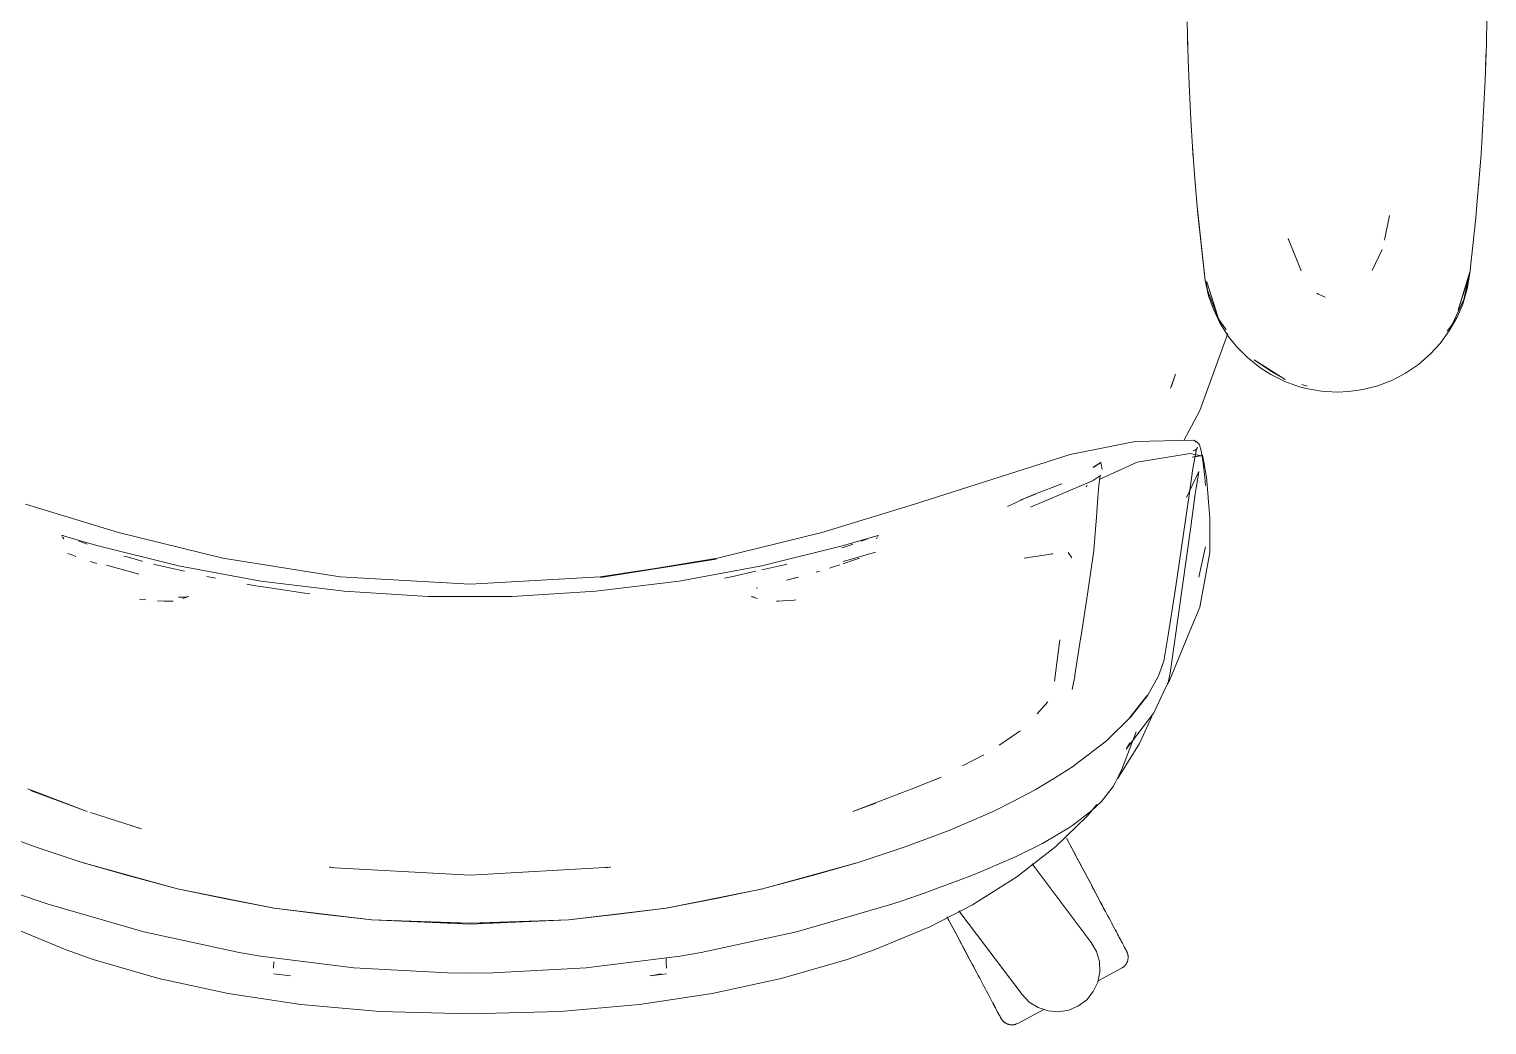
# Model space of a CAD drawing. Header units: millimetres. Extents: x 155927 to 295199, y -4084 to 97293.
# Drawn here: x 167188.3 to 167659.1, y 23028.8 to 23350.3 of the extents above; entities that cross this region are included whole.
import ezdxf

# ---------------------------------------------------------------- set-up
doc = ezdxf.new("R2010")
doc.units = ezdxf.units.MM
doc.header["$MEASUREMENT"] = 0
doc.layers.add('G-IMPT', color=8, linetype='CONTINUOUS', lineweight=9)
doc.layers.add('I-FURN', color=8, linetype='CONTINUOUS', lineweight=9)

msp = doc.modelspace()

# ---------------------------------------------------------------- linework, layer by layer
at = {"layer": 'G-IMPT'}
for p, q in [((167562.35, 23352.67), (167562.64, 23340.37)), ((167659.11, 23354.03), (167658.95, 23345.61)), ((167562.48, 23345.89), (167562.48, 23347.97)), ((167562.56, 23344.24), (167562.48, 23345.89)), ((167658.56, 23333.86), (167658.95, 23345.61)), ((167658.81, 23340.68), (167658.82, 23342.17)), ((167562.94, 23332.49), (167562.64, 23340.37)), ((167658.7, 23338.74), (167658.81, 23340.68)), ((167562.94, 23332.49), (167563.47, 23321.18)), ((167658.56, 23333.86), (167658.3, 23327.83)), ((167657.49, 23313.69), (167658.3, 23327.83)), ((167564.03, 23312.31), (167563.47, 23321.18)), ((167657.17, 23308.6), (167657.49, 23313.69)), ((167564.03, 23312.31), (167564.76, 23302.02)), ((167564.17, 23310.27), (167564.08, 23312.17)), ((167564.17, 23310.27), (167564.3, 23308.85)), ((167657.17, 23308.6), (167655.92, 23293.55)), ((167565.75, 23290.62), (167564.76, 23302.02)), ((167656.52, 23300.42), (167656.35, 23298.75)), ((167568.1, 23269.19), (167565.65, 23292.14)), ((167565.65, 23292.14), (167567.77, 23272.01)), ((167568.1, 23269.19), (167565.75, 23290.62)), ((167627.7, 23290.21), (167626.13, 23282.77)), ((167655.58, 23289.42), (167653.67, 23271.49)), ((167655.92, 23293.55), (167655.58, 23289.42)), ((167595, 23282.71), (167595.1, 23282.23)), ((167595, 23282.71), (167599.14, 23272.28)), ((167625.98, 23282.23), (167626.13, 23282.77)), ((167622.1, 23272.38), (167625.36, 23279.16)), ((167568.1, 23269.19), (167567.77, 23272.01)), ((167653.67, 23272.01), (167649.84, 23259.54)), ((167651.63, 23263.04), (167653.54, 23271.44)), ((167653.67, 23272.01), (167652.75, 23268.69)), ((167653.67, 23271.49), (167652.77, 23266.45)), ((167568.1, 23269.19), (167569.26, 23264.23)), ((167568.32, 23269.11), (167568.89, 23266.06)), ((167572.5, 23256.84), (167568.69, 23268.69)), ((167571.6, 23259.54), (167568.69, 23268.69)), ((167568.89, 23266.06), (167572.5, 23256.84)), ((167649.84, 23259.54), (167652.75, 23268.69)), ((167651.31, 23261.58), (167652.77, 23266.45)), ((167570.71, 23260.09), (167569.26, 23264.23)), ((167604.67, 23264.76), (167604.22, 23265.05)), ((167606.89, 23263.74), (167604.67, 23264.76)), ((167651.63, 23263.04), (167647.89, 23254.97)), ((167649.5, 23257.35), (167651.31, 23261.58)), ((167572.9, 23255.51), (167570.71, 23260.09)), ((167572.5, 23256.84), (167571.6, 23259.54)), ((167572.5, 23256.84), (167574.92, 23253.26)), ((167649.5, 23257.35), (167646.98, 23252.91)), ((167575.51, 23252.08), (167568.56, 23233.14)), ((167572.9, 23255.51), (167575.62, 23251.19)), ((167643.99, 23248.82), (167646.98, 23252.91)), ((167646.29, 23252.86), (167647.89, 23254.97)), ((167578.25, 23247.88), (167575.62, 23251.19)), ((167581.8, 23244.27), (167578.25, 23247.88)), ((167643.99, 23248.82), (167640.82, 23245.38)), ((167581.8, 23244.27), (167585.77, 23241.09)), ((167593.93, 23237.23), (167583.98, 23243.55)), ((167590.25, 23239.39), (167583.98, 23243.55)), ((167632.82, 23239.23), (167636.99, 23242.06)), ((167636.99, 23242.06), (167640.82, 23245.38)), ((167556.97, 23234.45), (167558.6, 23238.91)), ((167558.6, 23238.91), (167557.22, 23235.03)), ((167589.32, 23238.82), (167585.77, 23241.09)), ((167593.83, 23236.58), (167589.32, 23238.82)), ((167593.93, 23237.23), (167590.25, 23239.39)), ((167632.82, 23239.23), (167628.66, 23237.04)), ((167556.97, 23234.45), (167557.22, 23235.03)), ((167568.56, 23233.14), (167566.37, 23227.17)), ((167593.83, 23236.58), (167598.6, 23234.87)), ((167600.73, 23234.3), (167598.6, 23234.87)), ((167599.38, 23235.56), (167601.07, 23235.05)), ((167605.68, 23233.42), (167600.73, 23234.3)), ((167610.72, 23233.13), (167605.68, 23233.42)), ((167610.72, 23233.13), (167614.57, 23233.3)), ((167619.08, 23233.95), (167614.57, 23233.3)), ((167619.08, 23233.95), (167623.95, 23235.21)), ((167628.66, 23237.04), (167623.95, 23235.21)), ((167561.3, 23217.51), (167565.45, 23225.41)), ((167565.45, 23225.41), (167566.37, 23227.17)), ((167545.51, 23217.19), (167524.55, 23212.99)), ((167545.51, 23217.19), (167564.49, 23217.57)), ((167565.31, 23214.73), (167564.2, 23208.46)), ((167564.26, 23214.3), (167564.76, 23214.38)), ((167564.49, 23217.57), (167565.53, 23216.97)), ((167565.3, 23214.7), (167564.76, 23214.38)), ((167564.91, 23217.1), (167565.53, 23216.97)), ((167564.91, 23217.1), (167565.45, 23216.99)), ((167565.14, 23214.11), (167565.7, 23215.2)), ((167565.14, 23214.11), (167565.31, 23214.73)), ((167565.3, 23214.7), (167565.7, 23215.2)), ((167565.53, 23216.97), (167565.45, 23216.99)), ((167566.02, 23216.59), (167565.53, 23216.97)), ((167566.35, 23216.06), (167566.02, 23216.59)), ((167566.35, 23216.06), (167566.9, 23214.19)), ((167567.43, 23210.91), (167566.9, 23214.19)), ((167474.31, 23197), (167524.55, 23212.99)), ((167534.38, 23210.42), (167531.92, 23208.83)), ((167531.92, 23208.83), (167534.4, 23210.36)), ((167534.4, 23210.36), (167531.93, 23208.87)), ((167546.21, 23210.56), (167533.86, 23204.95)), ((167534.38, 23210.42), (167534.4, 23210.36)), ((167534.68, 23209.48), (167534.4, 23210.36)), ((167534.85, 23208.13), (167534.68, 23209.48)), ((167546.21, 23210.56), (167563.25, 23213.27)), ((167566.84, 23212.59), (167563.25, 23213.27)), ((167563.97, 23212.1), (167567.25, 23212.82)), ((167563.97, 23212.1), (167566.84, 23212.59)), ((167567.69, 23210.5), (167567.25, 23212.82)), ((167567.43, 23210.91), (167567.51, 23210.3)), ((167567.51, 23210.3), (167568.02, 23205.61)), ((167568.5, 23206.25), (167567.69, 23210.5)), ((167531.71, 23204.45), (167511.73, 23196.02)), ((167534.38, 23206.21), (167531.71, 23204.45)), ((167533.79, 23203.1), (167534.09, 23205.48)), ((167534.09, 23205.49), (167534.38, 23206.21)), ((167534.09, 23205.49), (167534.09, 23205.48)), ((167566.11, 23207.49), (167562.12, 23199.09)), ((167564.2, 23208.46), (167563.09, 23200.61)), ((167565.13, 23201.6), (167565.96, 23206.62)), ((167566.11, 23207.49), (167565.96, 23206.62)), ((167568.02, 23205.61), (167568.24, 23203.02)), ((167568.54, 23205.78), (167568.5, 23206.25)), ((167568.54, 23205.78), (167569.35, 23196.46)), ((167513.57, 23200.32), (167508.45, 23198.29)), ((167508.47, 23198.3), (167513.57, 23200.32)), ((167513.37, 23200.31), (167508.47, 23198.3)), ((167513.37, 23200.31), (167521.84, 23203.57)), ((167529.99, 23203), (167529.72, 23202.56)), ((167533.49, 23199.14), (167533.78, 23203.02)), ((167533.79, 23203.1), (167533.78, 23203.02)), ((167563.09, 23200.61), (167558.53, 23169.73)), ((167563.48, 23189.64), (167564.92, 23200.31)), ((167565.13, 23201.6), (167564.92, 23200.31)), ((167187.19, 23197), (167217.17, 23187.82)), ((167444.34, 23187.82), (167474.31, 23197)), ((167510.99, 23199.29), (167504.28, 23196.25)), ((167532.93, 23191.28), (167533.49, 23199.14)), ((167569.35, 23196.46), (167569.69, 23192.5)), ((167532.24, 23182.05), (167532.85, 23190.3)), ((167532.85, 23190.3), (167532.93, 23191.28)), ((167569.69, 23188.33), (167569.69, 23192.5)), ((167198.76, 23186.77), (167198.99, 23186.86)), ((167198.99, 23186.86), (167199.22, 23186.81)), ((167199.53, 23185.77), (167199.15, 23186.38)), ((167199.22, 23186.81), (167199.52, 23186.73)), ((167199.53, 23185.77), (167199.38, 23185.98)), ((167199.52, 23186.73), (167199.79, 23186.67)), ((167210.21, 23183.59), (167199.79, 23186.67)), ((167250.85, 23179.51), (167217.17, 23187.82)), ((167444.34, 23187.82), (167410.65, 23179.51)), ((167451.29, 23183.59), (167462.51, 23186.86)), ((167451.29, 23183.59), (167462.11, 23186.71)), ((167451.29, 23183.59), (167461.82, 23186.65)), ((167458.04, 23185.32), (167459.11, 23185.72)), ((167461.82, 23186.65), (167462.11, 23186.71)), ((167461.97, 23185.77), (167462.36, 23186.38)), ((167461.97, 23185.77), (167462.12, 23185.98)), ((167462.51, 23186.86), (167462.75, 23186.73)), ((167563.48, 23189.64), (167556.8, 23142.43)), ((167569.66, 23181.36), (167569.69, 23188.33)), ((167202.46, 23180.47), (167200.8, 23181.08)), ((167205.02, 23184.75), (167204.36, 23184.99)), ((167205.02, 23184.75), (167207.11, 23184.01)), ((167236.53, 23177.05), (167210.21, 23183.59)), ((167424.97, 23177.05), (167451.29, 23183.59)), ((167451.28, 23182.96), (167450.83, 23182.81)), ((167451.28, 23182.96), (167453.51, 23183.7)), ((167451.28, 23178.4), (167461.71, 23181.43)), ((167454.31, 23183.99), (167453.51, 23183.7)), ((167457.06, 23184.97), (167458.04, 23185.32)), ((167518.9, 23180.96), (167509.73, 23179.56)), ((167518.9, 23180.96), (167518.55, 23180.92)), ((167523.85, 23181.32), (167525.12, 23179.68)), ((167530.19, 23167.9), (167532.23, 23181.97)), ((167532.24, 23182.05), (167532.23, 23181.97)), ((167568.25, 23183.23), (167566.21, 23173.92)), ((167569.66, 23181.36), (167566.42, 23163.67)), ((167202.46, 23180.47), (167203.47, 23180.09)), ((167210.22, 23177.75), (167208.01, 23178.48)), ((167213.31, 23177.31), (167223.78, 23174.38)), ((167219.64, 23180.01), (167218.95, 23180.22)), ((167223.64, 23178.9), (167219.64, 23180.01)), ((167223.64, 23178.9), (167224.78, 23178.58)), ((167224.78, 23178.58), (167224.96, 23178.53)), ((167229.8, 23177.28), (167228.5, 23177.61)), ((167229.8, 23177.28), (167236.55, 23175.72)), ((167236.53, 23177.05), (167263.2, 23172.11)), ((167250.85, 23179.51), (167288.76, 23173.51)), ((167372.74, 23173.51), (167410.27, 23179.25)), ((167410.65, 23179.51), (167372.91, 23173.25)), ((167372.91, 23173.25), (167410.27, 23179.25)), ((167424.97, 23177.05), (167398.3, 23172.11)), ((167424.95, 23175.73), (167431.71, 23177.28)), ((167431.71, 23177.28), (167432.99, 23177.62)), ((167449.36, 23177.11), (167446.87, 23176.32)), ((167450.15, 23177.36), (167449.36, 23177.11)), ((167453.58, 23178.51), (167451.28, 23177.74)), ((167453.58, 23178.51), (167454.3, 23178.76)), ((167456.46, 23179.52), (167454.3, 23178.76)), ((167238.52, 23175.27), (167236.55, 23175.72)), ((167248.57, 23173.07), (167245.76, 23173.61)), ((167263.2, 23172.11), (167290.12, 23168.82)), ((167288.76, 23173.51), (167330.75, 23171.15)), ((167372.74, 23173.51), (167330.75, 23171.15)), ((167398.3, 23172.11), (167371.38, 23168.82)), ((167412.93, 23173.09), (167415.56, 23173.57)), ((167415.56, 23173.57), (167422.98, 23175.27)), ((167436.79, 23173.42), (167432.93, 23172.43)), ((167436.79, 23173.42), (167435.26, 23173.03)), ((167443.58, 23175.33), (167442.46, 23175)), ((167566.21, 23173.92), (167566.05, 23173.35)), ((167238.89, 23166.94), (167236.59, 23166.91)), ((167236.73, 23166.9), (167236.59, 23166.91)), ((167239.94, 23167.16), (167237.99, 23166.47)), ((167238.89, 23166.94), (167239.94, 23167.16)), ((167258.67, 23171.14), (167261.58, 23170.59)), ((167263.2, 23170.34), (167261.58, 23170.59)), ((167268.83, 23169.49), (167263.2, 23170.34)), ((167268.83, 23169.49), (167277.35, 23168.2)), ((167277.35, 23168.2), (167279.01, 23168.01)), ((167317.19, 23167.16), (167290.12, 23168.82)), ((167317.19, 23167.16), (167344.31, 23167.16)), ((167344.31, 23167.16), (167371.38, 23168.82)), ((167421.56, 23167.16), (167423.51, 23166.47)), ((167421.56, 23167.16), (167422.61, 23166.94)), ((167423.16, 23169.83), (167423.57, 23169.96)), ((167530.19, 23167.9), (167528.08, 23154.55)), ((167558.53, 23169.73), (167556.14, 23153.97)), ((167226.03, 23166.02), (167223.94, 23166.23)), ((167234.88, 23165.62), (167229.83, 23165.71)), ((167229.83, 23165.71), (167232.1, 23165.63)), ((167234.88, 23165.62), (167232.1, 23165.63)), ((167429.66, 23165.62), (167430.35, 23165.63)), ((167431.73, 23165.73), (167430.35, 23165.63)), ((167431.73, 23165.73), (167435.43, 23166)), ((167435.43, 23166), (167435.92, 23166.04)), ((167566.42, 23163.67), (167564.83, 23159.81)), ((167563.44, 23156.44), (167564.83, 23159.81)), ((167521.22, 23153.13), (167519.45, 23139.77)), ((167527.91, 23153.43), (167526.1, 23141.7)), ((167527.91, 23153.43), (167528, 23154.04)), ((167528.08, 23154.55), (167528, 23154.04)), ((167554.84, 23146.3), (167556.14, 23153.97)), ((167556.64, 23139.99), (167563.44, 23156.44)), ((167554.84, 23146.3), (167553.09, 23141.5)), ((167519.45, 23139.77), (167519.59, 23140.24)), ((167525.15, 23137.09), (167525.61, 23139.25)), ((167525.61, 23139.25), (167526.03, 23141.24)), ((167526.1, 23141.7), (167526.03, 23141.24)), ((167549.58, 23135.25), (167552.87, 23141.08)), ((167552.87, 23141.08), (167553.09, 23141.5)), ((167554.59, 23136.07), (167556.16, 23139.43)), ((167555.87, 23138.82), (167556.64, 23139.99)), ((167556.8, 23142.43), (167556.16, 23139.43)), ((167543.86, 23128.07), (167549.26, 23135.02)), ((167549.58, 23135.25), (167544.17, 23128.28)), ((167549.26, 23135.02), (167546.67, 23131.65)), ((167554.59, 23136.07), (167551.55, 23129.55)), ((167513.94, 23129.27), (167517.28, 23133.18)), ((167542.61, 23117.84), (167551.55, 23129.55)), ((167543.86, 23128.07), (167546.67, 23131.65)), ((167536.27, 23120.55), (167544.17, 23128.28)), ((167550.88, 23128.36), (167546.9, 23119.73)), ((167502.18, 23119.51), (167501.6, 23119.11)), ((167507.31, 23123), (167502.18, 23119.51)), ((167507.31, 23123), (167508.41, 23123.75)), ((167536.27, 23120.55), (167525.83, 23112.53)), ((167546.9, 23119.73), (167539.78, 23108.28)), ((167545.84, 23123.5), (167541.33, 23111.59)), ((167542.61, 23117.84), (167543.77, 23119.88)), ((167496.7, 23115.98), (167489.73, 23112.43)), ((167519.48, 23108.47), (167525.57, 23112.36)), ((167525.57, 23112.36), (167525.83, 23112.53)), ((167540.26, 23109.36), (167541.33, 23111.59)), ((167473.54, 23105.08), (167482.87, 23108.8)), ((167482.87, 23108.8), (167480.62, 23107.8)), ((167519.48, 23108.47), (167513.25, 23104.71)), ((167538.47, 23105.79), (167534.61, 23100.93)), ((167538.47, 23105.79), (167539.08, 23106.93)), ((167539.08, 23106.93), (167540.26, 23109.36)), ((167189.69, 23104.42), (167187.96, 23105.08)), ((167207.13, 23097.7), (167188.73, 23104.52)), ((167207.13, 23097.7), (167189.69, 23104.42)), ((167454.37, 23097.7), (167471.82, 23104.42)), ((167471.82, 23104.42), (167473.54, 23105.08)), ((167506.46, 23101.14), (167499.73, 23097.75)), ((167506.46, 23101.14), (167513.25, 23104.71)), ((167534.61, 23100.93), (167531.58, 23098.03)), ((167224.61, 23092.17), (167208.12, 23097.42)), ((167454.37, 23097.7), (167461.8, 23100.43)), ((167485.5, 23091.57), (167499.73, 23097.75)), ((167530.16, 23096.36), (167519.87, 23086.4)), ((167531.58, 23098.03), (167525.45, 23093.32)), ((167530.16, 23096.36), (167533.16, 23100.04)), ((167176, 23091.57), (167190.88, 23086.11)), ((167224.61, 23092.17), (167221.17, 23093.25)), ((167470.62, 23086.11), (167485.5, 23091.57)), ((167516.17, 23087.72), (167524.16, 23092.45)), ((167525.45, 23093.32), (167524.16, 23092.45)), ((167515.57, 23087.42), (167507.56, 23083.41)), ((167515.57, 23087.42), (167516.17, 23087.72)), ((167205.79, 23081.11), (167190.88, 23086.11)), ((167470.62, 23086.11), (167455.71, 23081.11)), ((167507.11, 23083.19), (167496.15, 23078.42)), ((167507.11, 23083.19), (167507.56, 23083.41)), ((167507.27, 23076.6), (167519.87, 23086.4)), ((167236.29, 23072.72), (167205.79, 23081.11)), ((167219.05, 23077.38), (167205.88, 23081.15)), ((167236.29, 23072.72), (167205.88, 23081.15)), ((167219.05, 23077.38), (167236.29, 23072.72)), ((167287.02, 23079.49), (167285.25, 23079.75)), ((167285.47, 23079.77), (167285.72, 23079.72)), ((167287.02, 23079.49), (167285.72, 23079.72)), ((167330.75, 23077.16), (167287.02, 23079.49)), ((167330.75, 23077.22), (167287.02, 23079.49)), ((167330.75, 23077.22), (167376.09, 23079.72)), ((167376.09, 23079.72), (167374.48, 23079.49)), ((167374.48, 23079.49), (167375.78, 23079.72)), ((167376.03, 23079.77), (167375.78, 23079.72)), ((167425.21, 23072.72), (167455.62, 23081.15)), ((167425.21, 23072.72), (167455.71, 23081.11)), ((167442.46, 23077.38), (167425.21, 23072.72)), ((167442.46, 23077.38), (167455.62, 23081.15)), ((167496.15, 23078.42), (167492.47, 23076.94)), ((167236.29, 23072.72), (167267.42, 23066.55)), ((167236.29, 23072.72), (167251.31, 23069.65)), ((167236.29, 23072.72), (167267.34, 23066.55)), ((167394.08, 23066.55), (167425.33, 23072.76)), ((167425.33, 23072.76), (167394.16, 23066.55)), ((167425.21, 23072.72), (167410.19, 23069.65)), ((167477.4, 23071.34), (167492.47, 23076.94)), ((167492.97, 23067.62), (167507.27, 23076.6)), ((167183.99, 23071.41), (167190.92, 23069)), ((167194.53, 23067.81), (167190.92, 23069)), ((167225.36, 23058.86), (167194.53, 23067.81)), ((167267.42, 23066.55), (167251.31, 23069.65)), ((167394.08, 23066.55), (167410.19, 23069.65)), ((167466.97, 23067.81), (167436.15, 23058.86)), ((167466.97, 23067.81), (167470.58, 23069)), ((167477.4, 23071.34), (167470.58, 23069)), ((167298.93, 23062.72), (167267.34, 23066.55)), ((167298.97, 23062.76), (167267.42, 23066.55)), ((167267.42, 23066.55), (167282.9, 23064.6)), ((167298.97, 23062.76), (167282.9, 23064.6)), ((167362.53, 23062.76), (167394.08, 23066.55)), ((167378.61, 23064.6), (167362.53, 23062.76)), ((167362.57, 23062.72), (167394.16, 23066.55)), ((167378.61, 23064.6), (167394.08, 23066.55)), ((167479.2, 23060.53), (167492.97, 23067.62)), ((167200.28, 23053.02), (167182.31, 23060.53)), ((167225.36, 23058.86), (167256.15, 23052.2)), ((167298.93, 23062.72), (167330.75, 23061.39)), ((167313.87, 23062.09), (167298.97, 23062.76)), ((167298.97, 23062.76), (167330.75, 23061.62)), ((167313.87, 23062.09), (167330.75, 23061.62)), ((167362.53, 23062.76), (167330.75, 23061.62)), ((167330.75, 23061.39), (167362.57, 23062.72)), ((167347.63, 23062.09), (167330.75, 23061.62)), ((167362.53, 23062.76), (167347.63, 23062.09)), ((167405.36, 23052.2), (167436.15, 23058.86)), ((167461.22, 23053.02), (167479.2, 23060.53)), ((167209.01, 23049.94), (167200.28, 23053.02)), ((167209.01, 23049.94), (167230.26, 23043.77)), ((167263.07, 23051.01), (167256.15, 23052.2)), ((167293.24, 23047.2), (167263.07, 23051.01)), ((167267.38, 23049.22), (167267.31, 23047.13)), ((167368.27, 23047.2), (167398.44, 23051.01)), ((167394.08, 23050.46), (167394.12, 23049.22)), ((167394.2, 23047.13), (167394.12, 23049.22)), ((167398.44, 23051.01), (167405.36, 23052.2)), ((167452.49, 23049.94), (167431.25, 23043.77)), ((167461.22, 23053.02), (167452.49, 23049.94)), ((167267.31, 23047.13), (167267.31, 23047.24)), ((167267.34, 23045.36), (167272.75, 23044.71)), ((167323.44, 23045.59), (167293.24, 23047.2)), ((167323.44, 23045.59), (167330.75, 23045.49)), ((167338.06, 23045.59), (167330.75, 23045.49)), ((167338.06, 23045.59), (167368.27, 23047.2)), ((167394.17, 23045.36), (167388.75, 23044.71)), ((167392.52, 23045.28), (167388.75, 23044.71)), ((167394.2, 23047.13), (167394.2, 23047.24)), ((167230.26, 23043.77), (167252.62, 23038.95)), ((167431.25, 23043.77), (167408.88, 23038.95)), ((167252.62, 23038.95), (167276.04, 23035.46)), ((167276.04, 23035.46), (167301.61, 23033.2)), ((167359.89, 23033.2), (167385.46, 23035.46)), ((167385.46, 23035.46), (167408.88, 23038.95)), ((167301.61, 23033.2), (167330.75, 23032.35)), ((167330.75, 23032.35), (167359.89, 23033.2))]:
    msp.add_line(p, q, dxfattribs=at)
at = {"layer": 'I-FURN'}
for p, q in [((167523.87, 23088.18), (167523.39, 23089.08)), ((167523.61, 23088.67), (167524.09, 23087.75)), ((167524.36, 23087.25), (167523.87, 23088.18)), ((167524.09, 23087.75), (167524.59, 23086.82)), ((167524.86, 23086.32), (167524.36, 23087.25)), ((167524.59, 23086.82), (167525.09, 23085.88)), ((167525.36, 23085.37), (167524.86, 23086.32)), ((167525.09, 23085.88), (167525.6, 23084.92)), ((167525.88, 23084.4), (167525.36, 23085.37)), ((167525.6, 23084.92), (167526.11, 23083.95)), ((167526.39, 23083.43), (167525.88, 23084.4)), ((167526.11, 23083.95), (167526.63, 23082.98)), ((167526.92, 23082.44), (167526.39, 23083.43)), ((167526.63, 23082.98), (167527.16, 23081.99)), ((167527.44, 23081.45), (167526.92, 23082.44)), ((167527.16, 23081.99), (167527.69, 23080.99)), ((167512.27, 23080.79), (167531.35, 23055.47)), ((167527.97, 23080.46), (167527.44, 23081.45)), ((167527.69, 23080.99), (167528.22, 23080)), ((167528.51, 23079.45), (167527.97, 23080.46)), ((167528.22, 23080), (167528.75, 23078.99)), ((167529.04, 23078.45), (167528.51, 23079.45)), ((167528.75, 23078.99), (167529.29, 23077.99)), ((167529.58, 23077.44), (167529.04, 23078.45)), ((167529.29, 23077.99), (167529.82, 23076.98)), ((167530.11, 23076.44), (167529.58, 23077.44)), ((167529.82, 23076.98), (167530.36, 23075.98)), ((167530.64, 23075.44), (167530.11, 23076.44)), ((167530.36, 23075.98), (167530.89, 23074.98)), ((167531.17, 23074.44), (167530.64, 23075.44)), ((167530.89, 23074.98), (167531.42, 23073.98)), ((167531.7, 23073.44), (167531.17, 23074.44)), ((167531.42, 23073.98), (167531.95, 23072.99)), ((167532.23, 23072.46), (167531.7, 23073.44)), ((167531.95, 23072.99), (167532.47, 23072)), ((167532.75, 23071.48), (167532.23, 23072.46)), ((167532.47, 23072), (167532.99, 23071.03)), ((167533.26, 23070.51), (167532.75, 23071.48)), ((167532.99, 23071.03), (167533.5, 23070.07)), ((167533.77, 23069.55), (167533.26, 23070.51)), ((167533.5, 23070.07), (167534, 23069.12)), ((167534.27, 23068.61), (167533.77, 23069.55)), ((167534, 23069.12), (167534.5, 23068.18)), ((167534.77, 23067.68), (167534.27, 23068.61)), ((167534.5, 23068.18), (167534.99, 23067.26)), ((167485.26, 23062.81), (167484.75, 23063.77)), ((167484.98, 23063.33), (167485.5, 23062.36)), ((167509, 23038.63), (167488.61, 23065.7)), ((167535.25, 23066.76), (167534.77, 23067.68)), ((167534.99, 23067.26), (167535.47, 23066.35)), ((167535.73, 23065.87), (167535.25, 23066.76)), ((167535.47, 23066.35), (167535.95, 23065.46)), ((167536.2, 23064.99), (167535.73, 23065.87)), ((167535.95, 23065.46), (167536.41, 23064.59)), ((167536.65, 23064.13), (167536.2, 23064.99)), ((167536.41, 23064.59), (167536.86, 23063.75)), ((167537.1, 23063.3), (167536.65, 23064.13)), ((167537.53, 23062.49), (167537.1, 23063.3)), ((167485.78, 23061.83), (167485.26, 23062.81)), ((167485.5, 23062.36), (167486.02, 23061.38)), ((167486.3, 23060.85), (167485.78, 23061.83)), ((167486.02, 23061.38), (167486.54, 23060.39)), ((167486.83, 23059.86), (167486.3, 23060.85)), ((167486.54, 23060.39), (167487.07, 23059.4)), ((167487.36, 23058.86), (167486.83, 23059.86)), ((167487.07, 23059.4), (167487.6, 23058.4)), ((167487.89, 23057.86), (167487.36, 23058.86)), ((167487.6, 23058.4), (167488.14, 23057.4)), ((167537.95, 23061.7), (167537.53, 23062.49)), ((167538.35, 23060.94), (167537.95, 23061.7)), ((167538.74, 23060.2), (167538.35, 23060.94)), ((167539.12, 23059.5), (167538.74, 23060.2)), ((167539.48, 23058.82), (167539.12, 23059.5)), ((167539.82, 23058.17), (167539.48, 23058.82)), ((167488.43, 23056.85), (167487.89, 23057.86)), ((167488.14, 23057.4), (167488.67, 23056.39)), ((167488.96, 23055.85), (167488.43, 23056.85)), ((167488.67, 23056.39), (167489.21, 23055.39)), ((167489.49, 23054.84), (167488.96, 23055.85)), ((167489.21, 23055.39), (167489.74, 23054.38)), ((167490.03, 23053.84), (167489.49, 23054.84)), ((167489.74, 23054.38), (167490.27, 23053.38)), ((167490.56, 23052.84), (167490.03, 23053.84)), ((167531.35, 23055.47), (167533.04, 23052.55)), ((167540.15, 23057.55), (167539.82, 23058.17)), ((167540.46, 23056.97), (167540.15, 23057.55)), ((167540.3, 23057.28), (167540.6, 23056.71)), ((167540.76, 23056.42), (167540.46, 23056.97)), ((167540.6, 23056.71), (167540.88, 23056.18)), ((167541.03, 23055.9), (167540.76, 23056.42)), ((167540.88, 23056.18), (167541.15, 23055.68)), ((167541.29, 23055.42), (167541.03, 23055.9)), ((167541.15, 23055.68), (167541.4, 23055.21)), ((167541.52, 23054.97), (167541.29, 23055.42)), ((167541.4, 23055.21), (167541.63, 23054.78)), ((167541.74, 23054.56), (167541.52, 23054.97)), ((167541.63, 23054.78), (167541.84, 23054.39)), ((167541.94, 23054.19), (167541.74, 23054.56)), ((167541.84, 23054.39), (167542.02, 23054.03)), ((167542.12, 23053.85), (167541.94, 23054.19)), ((167542.02, 23054.03), (167542.19, 23053.71)), ((167542.28, 23053.56), (167542.12, 23053.85)), ((167542.19, 23053.71), (167542.34, 23053.43)), ((167490.27, 23053.38), (167490.8, 23052.38)), ((167491.09, 23051.85), (167490.56, 23052.84)), ((167490.8, 23052.38), (167491.33, 23051.39)), ((167491.61, 23050.86), (167491.09, 23051.85)), ((167491.33, 23051.39), (167491.85, 23050.41)), ((167492.13, 23049.88), (167491.61, 23050.86)), ((167491.85, 23050.41), (167492.37, 23049.43)), ((167492.65, 23048.91), (167492.13, 23049.88)), ((167492.37, 23049.43), (167492.88, 23048.47)), ((167493.16, 23047.96), (167492.65, 23048.91)), ((167533.04, 23052.55), (167533.99, 23049.31)), ((167533.99, 23049.31), (167534.13, 23045.94)), ((167542.41, 23053.3), (167542.28, 23053.56)), ((167542.34, 23053.43), (167542.47, 23053.19)), ((167542.53, 23053.08), (167542.41, 23053.3)), ((167542.47, 23053.19), (167542.58, 23052.99)), ((167542.63, 23052.9), (167542.53, 23053.08)), ((167542.58, 23052.99), (167542.66, 23052.83)), ((167542.7, 23052.76), (167542.63, 23052.9)), ((167542.66, 23052.83), (167542.73, 23052.71)), ((167542.75, 23052.66), (167542.7, 23052.76)), ((167542.73, 23052.71), (167542.77, 23052.63)), ((167542.79, 23052.6), (167542.75, 23052.66)), ((167542.77, 23052.63), (167542.79, 23052.58)), ((167542.8, 23052.58), (167542.79, 23052.6)), ((167542.79, 23052.58), (167542.8, 23052.58)), ((167542.8, 23052.58), (167542.87, 23052.43)), ((167542.9, 23049), (167542.83, 23048.86)), ((167542.87, 23052.43), (167542.94, 23052.29)), ((167542.96, 23049.15), (167542.9, 23049)), ((167542.94, 23052.29), (167543, 23052.14)), ((167543.02, 23049.3), (167542.96, 23049.15)), ((167543, 23052.14), (167543.05, 23051.99)), ((167543.08, 23049.45), (167543.02, 23049.3)), ((167543.05, 23051.99), (167543.1, 23051.83)), ((167543.12, 23049.61), (167543.08, 23049.45)), ((167543.1, 23051.83), (167543.14, 23051.68)), ((167543.16, 23049.76), (167543.12, 23049.61)), ((167543.14, 23051.68), (167543.18, 23051.52)), ((167543.2, 23049.92), (167543.16, 23049.76)), ((167543.18, 23051.52), (167543.21, 23051.36)), ((167543.22, 23050.08), (167543.2, 23049.92)), ((167543.21, 23051.36), (167543.24, 23051.2)), ((167543.24, 23050.24), (167543.22, 23050.08)), ((167543.24, 23051.2), (167543.25, 23051.04)), ((167543.26, 23050.4), (167543.24, 23050.24)), ((167543.25, 23051.04), (167543.26, 23050.88)), ((167543.26, 23050.88), (167543.27, 23050.72)), ((167543.27, 23050.56), (167543.26, 23050.4)), ((167543.27, 23050.72), (167543.27, 23050.56)), ((167492.88, 23048.47), (167493.39, 23047.52)), ((167493.66, 23047.01), (167493.16, 23047.96)), ((167493.39, 23047.52), (167493.89, 23046.58)), ((167494.15, 23046.08), (167493.66, 23047.01)), ((167493.89, 23046.58), (167494.38, 23045.66)), ((167494.64, 23045.17), (167494.15, 23046.08)), ((167494.38, 23045.66), (167494.86, 23044.75)), ((167494.86, 23044.75), (167495.33, 23043.87)), ((167534.13, 23045.94), (167533.46, 23042.64)), ((167533.55, 23043.1), (167541.13, 23047.13)), ((167541.17, 23047.15), (167541.13, 23047.13)), ((167541.31, 23047.23), (167541.17, 23047.15)), ((167541.45, 23047.31), (167541.31, 23047.23)), ((167541.58, 23047.41), (167541.45, 23047.31)), ((167541.71, 23047.5), (167541.58, 23047.41)), ((167541.83, 23047.6), (167541.71, 23047.5)), ((167541.95, 23047.71), (167541.83, 23047.6)), ((167542.07, 23047.82), (167541.95, 23047.71)), ((167542.18, 23047.94), (167542.07, 23047.82)), ((167542.29, 23048.06), (167542.18, 23047.94)), ((167542.39, 23048.18), (167542.29, 23048.06)), ((167542.49, 23048.31), (167542.39, 23048.18)), ((167542.58, 23048.44), (167542.49, 23048.31)), ((167542.67, 23048.58), (167542.58, 23048.44)), ((167542.75, 23048.71), (167542.67, 23048.58)), ((167542.83, 23048.86), (167542.75, 23048.71)), ((167495.33, 23043.87), (167495.79, 23043)), ((167495.79, 23043), (167496.24, 23042.15)), ((167496.24, 23042.15), (167496.68, 23041.33)), ((167496.68, 23041.33), (167497.11, 23040.53)), ((167497.11, 23040.53), (167497.52, 23039.75)), ((167497.52, 23039.75), (167497.92, 23039)), ((167532.01, 23039.59), (167529.88, 23036.97)), ((167533.46, 23042.64), (167532.01, 23039.59)), ((167497.92, 23039), (167498.3, 23038.28)), ((167498.3, 23038.28), (167498.67, 23037.58)), ((167498.67, 23037.58), (167499.02, 23036.92)), ((167499.02, 23036.92), (167499.36, 23036.29)), ((167499.36, 23036.29), (167499.68, 23035.68)), ((167499.85, 23035.37), (167499.54, 23035.96)), ((167499.68, 23035.68), (167499.98, 23035.12)), ((167500.14, 23034.82), (167499.85, 23035.37)), ((167499.98, 23035.12), (167500.27, 23034.58)), ((167500.41, 23034.31), (167500.14, 23034.82)), ((167511.34, 23036.2), (167509, 23038.63)), ((167514.19, 23034.4), (167511.34, 23036.2)), ((167527.19, 23034.94), (167524.09, 23033.62)), ((167529.88, 23036.97), (167527.19, 23034.94)), ((167500.27, 23034.58), (167500.53, 23034.08)), ((167500.67, 23033.82), (167500.41, 23034.31)), ((167500.53, 23034.08), (167500.78, 23033.61)), ((167500.91, 23033.38), (167500.67, 23033.82)), ((167500.78, 23033.61), (167501.01, 23033.18)), ((167501.13, 23032.97), (167500.91, 23033.38)), ((167501.01, 23033.18), (167501.22, 23032.79)), ((167501.32, 23032.59), (167501.13, 23032.97)), ((167501.22, 23032.79), (167501.41, 23032.44)), ((167501.5, 23032.26), (167501.32, 23032.59)), ((167501.41, 23032.44), (167501.58, 23032.12)), ((167501.66, 23031.96), (167501.5, 23032.26)), ((167501.58, 23032.12), (167501.73, 23031.84)), ((167501.8, 23031.7), (167501.66, 23031.96)), ((167501.73, 23031.84), (167501.85, 23031.6)), ((167501.91, 23031.48), (167501.8, 23031.7)), ((167501.85, 23031.6), (167501.96, 23031.4)), ((167502.01, 23031.3), (167501.91, 23031.48)), ((167501.96, 23031.4), (167502.05, 23031.23)), ((167502.09, 23031.16), (167502.01, 23031.3)), ((167502.05, 23031.23), (167502.11, 23031.11)), ((167502.14, 23031.06), (167502.09, 23031.16)), ((167502.11, 23031.11), (167502.16, 23031.03)), ((167502.17, 23031), (167502.14, 23031.06)), ((167502.16, 23031.03), (167502.18, 23030.99)), ((167502.18, 23030.98), (167502.17, 23031)), ((167502.18, 23030.99), (167502.18, 23030.98)), ((167502.2, 23030.94), (167502.18, 23030.98)), ((167502.28, 23030.8), (167502.2, 23030.94)), ((167502.37, 23030.67), (167502.28, 23030.8)), ((167502.46, 23030.53), (167502.37, 23030.67)), ((167502.55, 23030.41), (167502.46, 23030.53)), ((167502.66, 23030.28), (167502.55, 23030.41)), ((167502.76, 23030.16), (167502.66, 23030.28)), ((167502.87, 23030.04), (167502.76, 23030.16)), ((167502.99, 23029.93), (167502.87, 23030.04)), ((167507.63, 23029.32), (167516.04, 23033.79)), ((167517.4, 23033.34), (167514.19, 23034.4)), ((167520.76, 23033.07), (167517.4, 23033.34)), ((167524.09, 23033.62), (167520.76, 23033.07)), ((167503.11, 23029.82), (167502.99, 23029.93)), ((167503.23, 23029.72), (167503.11, 23029.82)), ((167503.36, 23029.62), (167503.23, 23029.72)), ((167503.49, 23029.53), (167503.36, 23029.62)), ((167503.63, 23029.44), (167503.49, 23029.53)), ((167503.77, 23029.36), (167503.63, 23029.44)), ((167503.91, 23029.28), (167503.77, 23029.36)), ((167504.06, 23029.21), (167503.91, 23029.28)), ((167504.2, 23029.15), (167504.06, 23029.21)), ((167504.35, 23029.09), (167504.2, 23029.15)), ((167504.51, 23029.04), (167504.35, 23029.09)), ((167504.66, 23028.99), (167504.51, 23029.04)), ((167504.82, 23028.95), (167504.66, 23028.99)), ((167504.97, 23028.92), (167504.82, 23028.95)), ((167505.13, 23028.89), (167504.97, 23028.92)), ((167505.29, 23028.87), (167505.13, 23028.89)), ((167505.45, 23028.85), (167505.29, 23028.87)), ((167505.61, 23028.85), (167505.45, 23028.85)), ((167505.77, 23028.84), (167505.61, 23028.85)), ((167505.94, 23028.85), (167505.77, 23028.84)), ((167506.1, 23028.86), (167505.94, 23028.85)), ((167506.26, 23028.88), (167506.1, 23028.86)), ((167506.42, 23028.9), (167506.26, 23028.88)), ((167506.57, 23028.93), (167506.42, 23028.9)), ((167506.73, 23028.97), (167506.57, 23028.93)), ((167506.89, 23029.01), (167506.73, 23028.97)), ((167507.04, 23029.06), (167506.89, 23029.01)), ((167507.19, 23029.12), (167507.04, 23029.06)), ((167507.34, 23029.18), (167507.19, 23029.12)), ((167507.49, 23029.24), (167507.34, 23029.18)), ((167507.63, 23029.32), (167507.49, 23029.24))]:
    msp.add_line(p, q, dxfattribs=at)

doc.saveas('drawing.dxf')
